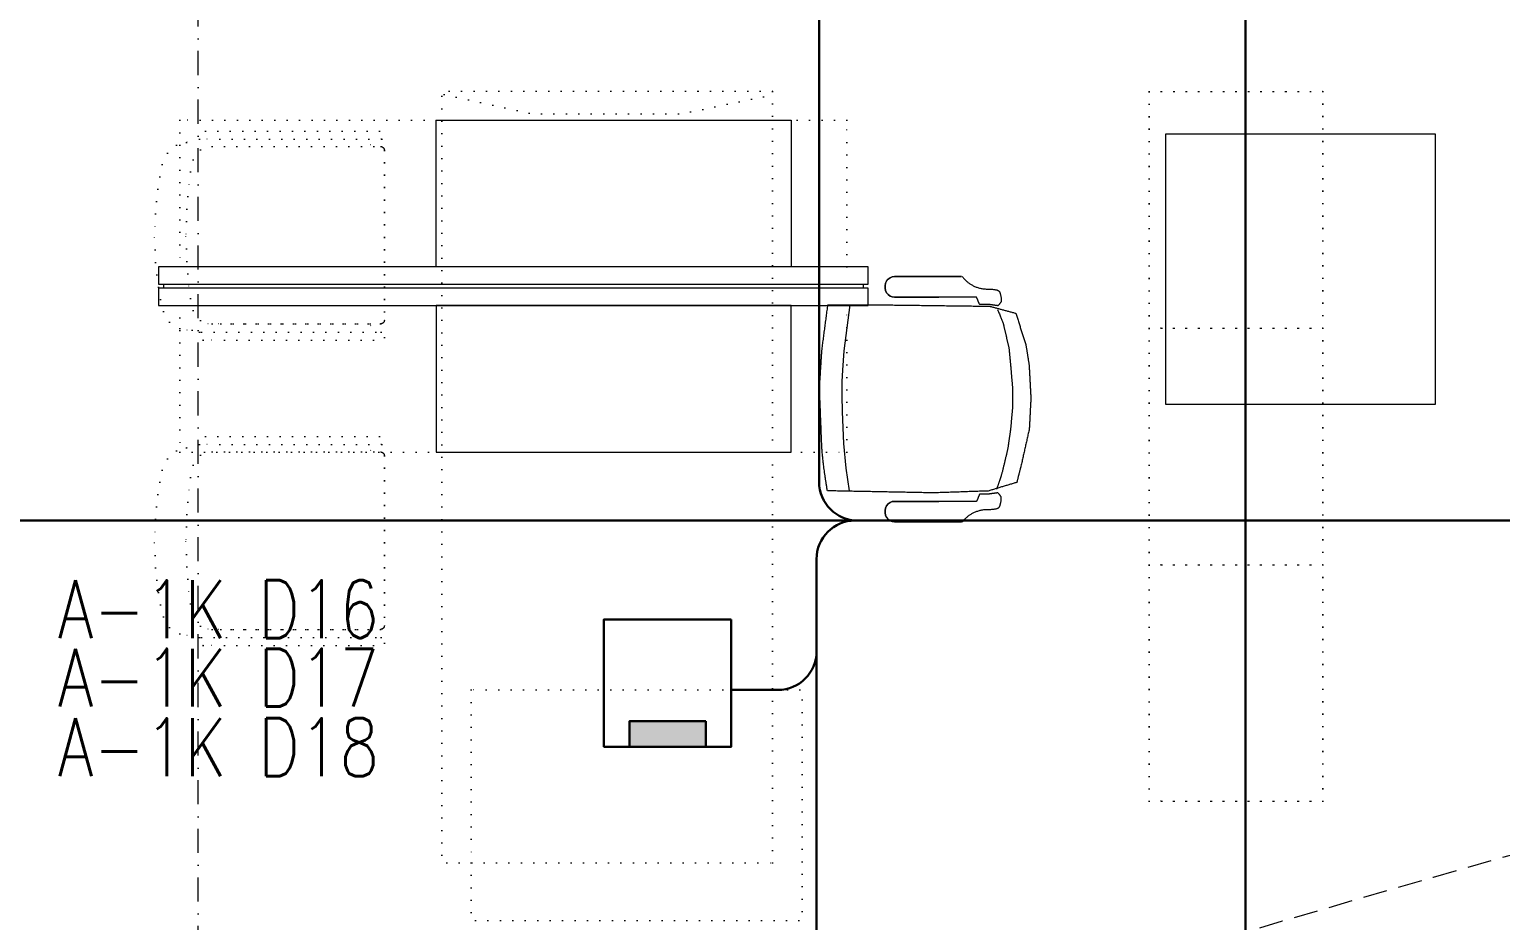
# Model space of a CAD drawing. Extents: x -2050 to 29725, y -1777 to 6820.
# Drawn here: x 8523.7 to 8905.2, y 2004.4 to 2235.4 of the extents above; entities that cross this region are included whole.
import ezdxf

# ---------------------------------------------------------------- set-up
doc = ezdxf.new("R2010")
doc.units = 0
doc.header["$LTSCALE"] = 25
doc.header["$MEASUREMENT"] = 0
for name, pattern in [('DASHDOT2', [0.5, 0.25, -0.125, 0, -0.125]), ('DOT2', [0.125, 0, -0.125]), ('HIDDEN', [0.375, 0.25, -0.125])]:
    doc.linetypes.add(name, pattern=pattern)
doc.layers.get('0').update_dxf_attribs({"color": 9, "lineweight": 9})
for name, color, linetype, lineweight in [('05', 9, 'Continuous', 9), ('20', 9, 'DOT2', 9), ('24', 9, 'DASHDOT2', 9), ('DATA TAVAN', 160, 'Continuous', 30), ('DATA YER', 30, 'Continuous', 30), ('E-DÖŞEME (ŞAP İÇİ) PRİZ KUTUSU', 7, 'Continuous', 30), ('E-YAZI', 7, 'Continuous', 30)]:
    doc.layers.add(name, color=color, linetype=linetype, lineweight=lineweight)
doc.styles.add('E-YAZI', font='txttw.shx')

# ---------------------------------------------------------------- blocks, each defined once
blk = doc.blocks.new('p-audi-wallelement_large')
for p, q in [((-0.5, 0), (0.5, 0)), ((-0.5, -181.3999999994411), (0.5, -181.3999999994411))]:
    blk.add_line(p, q)
at = {"linetype": 'DOT2'}
for p, q in [((-43, -177.2999999998135), (-43, -4.300000000745058)), ((-43, -4.300000000745058), (-5, -4.300000000745058)), ((4.999999992549419, -4.300000000745058), (42.99999999254942, -4.300000000745058)), ((42.99999999254942, -4.300000000745058), (42.99999999254942, -177.2999999998135)), ((-5, -177.2999999998135), (-43, -177.2999999998135)), ((42.99999999254942, -177.2999999998135), (4.999999992549419, -177.2999999998135))]:
    blk.add_line(p, q, dxfattribs=at)
for points in [[(-5, 1.200000000186264), (-0.5, 1.200000000186264), (-0.5, -182.7999999998137), (-5, -182.7999999998137)], [(0.4999999925494194, 1.200000000186264), (4.999999992549419, 1.200000000186264), (4.999999992549419, -182.7999999998137), (0.4999999925494194, -182.7999999998137)], [(-43, -18.79999999981373), (-5, -18.79999999981373), (-5, -110.7999999988824), (-43, -110.7999999988824)], [(43, -18.79999999981373), (5, -18.79999999981373), (5, -110.7999999988824), (43, -110.7999999988824)]]:
    blk.add_lwpolyline(points, close=True)
blk = doc.blocks.new('p-audi_vitrine1')
blk.add_lwpolyline([(0, 0), (69.99999999254942, 0), (69.99999999254942, -70), (0, -70)], close=True)
blk = doc.blocks.new('p-dot-masa')
for p, q in [((-220.8124580408548, 155.1405693313609), (-220.8124580408548, 199.9448656535278)), ((-1.862645149230957e-09, 184), (-44.99999999906868, 184)), ((-44.99999999906868, 184), (-44.99999999906868, 122.6666666567326)), ((-1.862645149230957e-09, 122.6666666567326), (-1.862645149230957e-09, 184)), ((-142.6825555588221, 155.1405693313609), (-220.8124580408548, 155.1405693313609)), ((-291.2640853542835, 141.582810126245), (-295.025982869789, 140.9453257322311)), ((-244.0806035362184, 141.582810126245), (-247.6260224664584, 139.4439711645246)), ((-244.2920821812004, 139.4439711645246), (-288.794147271663, 139.4439711645246)), ((-244.2430145097896, 139.4427666217089), (-244.2920821812004, 139.4439711645246)), ((-244.1940650418401, 139.4391558989882), (-244.2430145097896, 139.4427666217089)), ((-244.1453517116606, 139.4331476688385), (-244.1940650418401, 139.4391558989882)), ((-244.0969918565825, 139.4247564524412), (-244.1453517116606, 139.4331476688385)), ((-244.0491020046175, 139.4140024110675), (-244.0969918565825, 139.4247564524412)), ((-244.0017975056544, 139.4009115099907), (-244.0491020046175, 139.4140024110675)), ((-243.9551923284307, 139.3855152279139), (-244.0017975056544, 139.4009115099907)), ((-243.9093987476081, 139.3678506985307), (-243.9551923284307, 139.3855152279139)), ((-243.8645270904526, 139.3479604572058), (-243.9093987476081, 139.3678506985307)), ((-243.8206854425371, 139.3258924409747), (-243.8645270904526, 139.3479604572058)), ((-243.7779794419184, 139.3016997650266), (-243.8206854425371, 139.3258924409747)), ((-243.7365119466558, 139.275440774858), (-243.7779794419184, 139.3016997650266)), ((-243.6963828764856, 139.2471787035465), (-243.7365119466558, 139.275440774858)), ((-243.6576888989657, 139.2169816195965), (-243.6963828764856, 139.2471787035465)), ((-243.6205232273787, 139.1849222928286), (-243.6576888989657, 139.2169816195965)), ((-243.5849754000083, 139.1510779485106), (-243.6205232273787, 139.1849222928286)), ((-243.551131054759, 139.1155301183462), (-243.5849754000083, 139.1510779485106)), ((-243.5190717298537, 139.0783644393086), (-243.551131054759, 139.1155301183462)), ((-243.4888746505603, 139.0396704822779), (-243.5190717298537, 139.0783644393086)), ((-243.4606125671417, 138.9995413869619), (-243.4888746505603, 139.0396704822779)), ((-243.4343535760418, 138.9580739066005), (-243.4606125671417, 138.9995413869619)), ((-243.410160921514, 138.9153678864241), (-243.4343535760418, 138.9580739066005)), ((-243.3880928894505, 138.8715262562037), (-243.410160921514, 138.9153678864241)), ((-243.3682026462629, 138.8266546055675), (-243.3880928894505, 138.8715262562037)), ((-243.3505381187424, 138.7808610200882), (-243.3682026462629, 138.8266546055675)), ((-243.3351418459788, 138.7342558354139), (-243.3505381187424, 138.7808610200882)), ((-243.3220509300008, 138.6869513466954), (-243.3351418459788, 138.7342558354139)), ((-243.311296899803, 138.6390614882112), (-243.3220509300008, 138.6869513466954)), ((-243.3029056750238, 138.5907016322017), (-243.311296899803, 138.6390614882112)), ((-243.2968974569812, 138.5419883057475), (-243.3029056750238, 138.5907016322017)), ((-243.2932867249474, 138.4930388256907), (-243.2968974569812, 138.5419883057475)), ((-243.2920821802691, 138.4439711794257), (-243.2932867249474, 138.4930388256907)), ((-243.2920821802691, 94.44809783995152), (-243.2920821802691, 138.4439711794257)), ((-1.862645149230957e-09, 122.6666666716337), (-44.99999999906868, 122.6666666716337)), ((-44.99999999906868, 122.6666666716337), (-44.99999999906868, 61.33333332836628)), ((-44.99999999906868, 122.6666666567326), (-1.862645149230957e-09, 122.6666666567326)), ((-1.862645149230957e-09, 61.33333332836628), (-1.862645149230957e-09, 122.6666666716337)), ((-291.2640853542835, 91.51140767335892), (-295.025982869789, 92.51782191544771)), ((-287.9599093813449, 93.44809783995152), (-244.2920821812004, 93.44809783995152)), ((-287.9599093813449, 93.44809783995152), (-287.9599093813449, 93.44809783995152)), ((-243.935272756964, 91.54043094068766), (-247.7352727558464, 93.44809783995152)), ((-244.2920821812004, 93.44809783995152), (-244.2430145097896, 93.4493023827672)), ((-244.2430145097896, 93.4493023827672), (-244.1940650418401, 93.45291310548782)), ((-244.1940650418401, 93.45291310548782), (-244.1453517116606, 93.45892130583525)), ((-244.1453517116606, 93.45892130583525), (-244.0969918565825, 93.46731255203485)), ((-244.0969918565825, 93.46731255203485), (-244.0491020046175, 93.47806657105684)), ((-244.0491020046175, 93.47806657105684), (-244.0017975056544, 93.49115749448538)), ((-244.0017975056544, 93.49115749448538), (-243.9551923284307, 93.50655376911163)), ((-243.9551923284307, 93.50655376911163), (-243.9093987476081, 93.52421827614307)), ((-243.9093987476081, 93.52421827614307), (-243.8645270904526, 93.5441085472703)), ((-243.8645270904526, 93.5441085472703), (-243.8206854425371, 93.56617657840252)), ((-243.8206854425371, 93.56617657840252), (-243.7779794419184, 93.59036922454834)), ((-243.7779794419184, 93.59036922454834), (-243.7365119466558, 93.61662821471691)), ((-243.7365119466558, 93.61662821471691), (-243.6963828764856, 93.64489030092955)), ((-243.6963828764856, 93.64489030092955), (-243.6576888989657, 93.67508738487959)), ((-243.6576888989657, 93.67508738487959), (-243.6205232273787, 93.70714669674635)), ((-243.6205232273787, 93.70714669674635), (-243.5849754000083, 93.74099104851484)), ((-243.5849754000083, 93.74099104851484), (-243.551131054759, 93.77653888612986)), ((-243.551131054759, 93.77653888612986), (-243.5190717298537, 93.81370455026627)), ((-243.5190717298537, 93.81370455026627), (-243.4888746505603, 93.85239853709936)), ((-243.4888746505603, 93.85239853709936), (-243.4606125671417, 93.89252760261297)), ((-243.4606125671417, 93.89252760261297), (-243.4343535760418, 93.93399508297443)), ((-243.4343535760418, 93.93399508297443), (-243.410160921514, 93.97670109570026)), ((-243.410160921514, 93.97670109570026), (-243.3880928894505, 94.02054273337126)), ((-243.3880928894505, 94.02054273337126), (-243.3682026462629, 94.06541438400745)), ((-243.3682026462629, 94.06541438400745), (-243.3505381187424, 94.1112079769373)), ((-243.3505381187424, 94.1112079769373), (-243.3351418459788, 94.15781316161156)), ((-243.3351418459788, 94.15781316161156), (-243.3220509300008, 94.2051176354289)), ((-243.3220509300008, 94.2051176354289), (-243.311296899803, 94.25300750881433)), ((-243.311296899803, 94.25300750881433), (-243.3029056750238, 94.30136735737324)), ((-243.3029056750238, 94.30136735737324), (-243.2968974569812, 94.35008069872856)), ((-243.2968974569812, 94.35008069872856), (-243.2932867249474, 94.399030148983)), ((-243.2932867249474, 94.399030148983), (-243.2920821802691, 94.44809783995152)), ((-291.2640853524208, 62.40311446040869), (-295.0259828679264, 61.76563006639481)), ((-244.0806035343558, 62.40311446040869), (-247.6260224645957, 60.26427549868822)), ((-44.99999999906868, 61.33333332836628), (-1.862645149230957e-09, 61.33333332836628)), ((0, 61.33333334326744), (-44.99999999720603, 61.33333334326744)), ((-44.99999999720603, 61.33333334326744), (-44.99999999720603, 0)), ((0, 0), (0, 61.33333334326744)), ((-244.2920821793377, 60.26427549868822), (-288.7941472698003, 60.26427549868822)), ((-244.243014507927, 60.26307095587254), (-244.2920821793377, 60.26427549868822)), ((-244.1940650399774, 60.25946023315191), (-244.243014507927, 60.26307095587254)), ((-244.145351709798, 60.25345200300217), (-244.1940650399774, 60.25946023315191)), ((-244.0969918547198, 60.24506078660488), (-244.145351709798, 60.25345200300217)), ((-244.0491020027548, 60.23430674523115), (-244.0969918547198, 60.24506078660488)), ((-244.0017975037917, 60.22121584415436), (-244.0491020027548, 60.23430674523115)), ((-243.9551923265681, 60.20581956207752), (-244.0017975037917, 60.22121584415436)), ((-243.9093987457454, 60.18815503269434), (-243.9551923265681, 60.20581956207752)), ((-243.86452708859, 60.16826479136944), (-243.9093987457454, 60.18815503269434)), ((-243.8206854406744, 60.14619677513838), (-243.86452708859, 60.16826479136944)), ((-243.7779794400558, 60.12200409919024), (-243.8206854406744, 60.14619677513838)), ((-243.7365119447932, 60.09574510902166), (-243.7779794400558, 60.12200409919024)), ((-243.6963828746229, 60.06748303771019), (-243.7365119447932, 60.09574510902166)), ((-243.6576888971031, 60.03728595376015), (-243.6963828746229, 60.06748303771019)), ((-243.6205232255161, 60.00522662699223), (-243.6576888971031, 60.03728595376015)), ((-243.5849753981456, 59.97138228267431), (-243.6205232255161, 60.00522662699223)), ((-243.5511310528964, 59.93583445250988), (-243.5849753981456, 59.97138228267431)), ((-243.5190717279911, 59.89866877347231), (-243.5511310528964, 59.93583445250988)), ((-243.4888746486977, 59.85997481644154), (-243.5190717279911, 59.89866877347231)), ((-243.460612565279, 59.8198457211256), (-243.4888746486977, 59.85997481644154)), ((-243.4343535741791, 59.77837824076414), (-243.460612565279, 59.8198457211256)), ((-243.4101609196514, 59.73567222058773), (-243.4343535741791, 59.77837824076414)), ((-243.3880928875878, 59.69183059036732), (-243.4101609196514, 59.73567222058773)), ((-243.3682026444003, 59.64695893973112), (-243.3880928875878, 59.69183059036732)), ((-243.3505381168798, 59.60116535425186), (-243.3682026444003, 59.64695893973112)), ((-243.3351418441162, 59.5545601695776), (-243.3505381168798, 59.60116535425186)), ((-243.3220509281382, 59.50725568085909), (-243.3351418441162, 59.5545601695776)), ((-243.3112968979403, 59.45936582237482), (-243.3220509281382, 59.50725568085909)), ((-243.3029056731611, 59.41100596636534), (-243.3112968979403, 59.45936582237482)), ((-243.2968974551186, 59.36229263991117), (-243.3029056731611, 59.41100596636534)), ((-243.2932867230847, 59.31334315985441), (-243.2968974551186, 59.36229263991117)), ((-243.2920821784064, 59.26427551358938), (-243.2932867230847, 59.31334315985441)), ((-243.2920821784064, 15.26840217411518), (-243.2920821784064, 59.26427551358938)), ((-243.2932867230847, 15.21933448314667), (-243.2920821784064, 15.26840217411518)), ((-291.2640853524208, 12.33171200752258), (-295.0259828679264, 13.33812624961138)), ((-287.9599093794823, 14.26840217411518), (-244.2920821793377, 14.26840217411518)), ((-287.9599093794823, 14.26840217411518), (-287.9599093794823, 14.26840217411518)), ((-243.9352727551013, 12.36073527485132), (-247.7352727539837, 14.26840217411518)), ((-244.2920821793377, 14.26840217411518), (-244.243014507927, 14.26960671693087)), ((-244.243014507927, 14.26960671693087), (-244.1940650399774, 14.27321743965149)), ((-244.1940650399774, 14.27321743965149), (-244.145351709798, 14.27922563999891)), ((-244.145351709798, 14.27922563999891), (-244.0969918547198, 14.28761688619852)), ((-244.0969918547198, 14.28761688619852), (-244.0491020027548, 14.29837090522051)), ((-244.0491020027548, 14.29837090522051), (-244.0017975037917, 14.31146182864904)), ((-244.0017975037917, 14.31146182864904), (-243.9551923265681, 14.3268581032753)), ((-243.9551923265681, 14.3268581032753), (-243.9093987457454, 14.34452261030674)), ((-243.9093987457454, 14.34452261030674), (-243.86452708859, 14.36441288143396)), ((-243.86452708859, 14.36441288143396), (-243.8206854406744, 14.38648091256618)), ((-243.8206854406744, 14.38648091256618), (-243.7779794400558, 14.41067355871201)), ((-243.7779794400558, 14.41067355871201), (-243.7365119447932, 14.43693254888058)), ((-243.7365119447932, 14.43693254888058), (-243.6963828746229, 14.46519463509321)), ((-243.6963828746229, 14.46519463509321), (-243.6576888971031, 14.49539171904325)), ((-243.6576888971031, 14.49539171904325), (-243.6205232255161, 14.52745103091002)), ((-243.6205232255161, 14.52745103091002), (-243.5849753981456, 14.56129538267851)), ((-243.5849753981456, 14.56129538267851), (-243.5511310528964, 14.59684322029352)), ((-243.5511310528964, 14.59684322029352), (-243.5190717279911, 14.63400888442993)), ((-243.5190717279911, 14.63400888442993), (-243.4888746486977, 14.67270287126303)), ((-243.4888746486977, 14.67270287126303), (-243.460612565279, 14.71283193677664)), ((-243.460612565279, 14.71283193677664), (-243.4343535741791, 14.7542994171381)), ((-243.4343535741791, 14.7542994171381), (-243.4101609196514, 14.79700542986393)), ((-243.4101609196514, 14.79700542986393), (-243.3880928875878, 14.84084706753492)), ((-243.3880928875878, 14.84084706753492), (-243.3682026444003, 14.88571871817112)), ((-243.3682026444003, 14.88571871817112), (-243.3505381168798, 14.93151231110096)), ((-243.3505381168798, 14.93151231110096), (-243.3351418441162, 14.97811749577522)), ((-243.3351418441162, 14.97811749577522), (-243.3220509281382, 15.02542196959257)), ((-243.3220509281382, 15.02542196959257), (-243.3112968979403, 15.073311842978)), ((-243.3112968979403, 15.073311842978), (-243.3029056731611, 15.1216716915369)), ((-243.3029056731611, 15.1216716915369), (-243.2968974551186, 15.17038503289223)), ((-243.2968974551186, 15.17038503289223), (-243.2932867230847, 15.21933448314667)), ((-44.99999999720603, 0), (0, 0))]:
    blk.add_line(p, q)
at = {"linetype": 'Continuous'}
for p, q in [((-113.1012496119365, 110.380323715508), (-112.7628502063453, 110.8467311114073)), ((-123.6541851442307, 97.6404843851924), (-122.7596146743745, 103.5277522057295)), ((-124.2384422151372, 91.29048438370228), (-123.6541851442307, 97.6404843851924)), ((-124.5602766852826, 83.0404843762517), (-124.2384422151372, 91.29048438370228)), ((-124.699602810666, 78.84048438817263), (-124.5602766852826, 83.0404843762517)), ((-124.699602810666, 75.19048439711332), (-124.699602810666, 78.84048438817263)), ((-124.5178511366248, 72.29048438370228), (-124.699602810666, 75.19048439711332)), ((-124.1996152084321, 67.21276405453682), (-124.5178511366248, 72.29048438370228)), ((-123.4146160762757, 61.25601891428232), (-124.1996152084321, 67.21276405453682)), ((-122.6296169441193, 55.2992737814784), (-123.4146160762757, 61.25601891428232)), ((-113.1012496119365, 49.210484392941), (-112.7628502063453, 48.7440769970417))]:
    blk.add_line(p, q, dxfattribs=at)
at = {"flags": 128}
for points in [[(-220.8124580408548, 199.9448656535278), (-220.8124580408548, 214.913713889433), (-134.9343555585583, 214.913713889433), (-134.9343555585583, 155.1405693537126), (-142.6825555588221, 155.1405693537126)], [(-293.1259828712791, 141.0587859675288), (-294.3259828714654, 141.0587859675288), (-295.7259828709066, 140.8318654969335), (-297.3259828714654, 140.2815738394856), (-298.8259828714654, 139.2315738350153), (-300.0759828723967, 137.5315738245845), (-300.8759828722104, 135.4815738201141), (-301.773771872744, 130.6315738260746), (-302.5759828714654, 124.3815738335252), (-302.8759828712791, 116.7315738201141)], [(-287.9599093813449, 139.4439711645246), (-288.794147271663, 139.4439711645246), (-289.7674248181283, 139.2294499576092), (-290.8797420114279, 138.7092270627618), (-291.9225393868983, 137.71660066396), (-292.7915371842682, 136.1094912067056), (-293.3476957874373, 134.1715063080192), (-293.9718371229246, 129.5865175873041), (-294.5295328060165, 123.6780269891024), (-294.7380922753364, 116.4460344985127)], [(-294.6018774127588, 92.40436170250177), (-294.3259828714654, 92.40436170250177), (-295.7259828709066, 92.63128217309713), (-297.3259828714654, 93.18157381564379), (-298.8259828714654, 94.23157382756472), (-300.0759828723967, 95.93157382309437), (-300.8759828722104, 97.98157382011414), (-301.773771872744, 102.8315738290548), (-302.5759828714654, 109.0815738290548), (-302.8759828712791, 116.7315738201141)], [(-287.9599093813449, 93.44809783995152), (-288.794147271663, 93.44809783995152), (-289.7674248181283, 93.66261902451515), (-290.8797420114279, 94.18284191191196), (-291.9225393868983, 95.17546834051609), (-292.7915371842682, 96.78257777541876), (-293.3476957874373, 98.72056271880865), (-293.9718371229246, 103.3055514097214), (-294.5295328060165, 109.2140420153737), (-294.7380922753364, 116.4460344985127)], [(-293.1259828694165, 61.87909030169249), (-294.3259828696027, 61.87909030169249), (-295.7259828690439, 61.65216983109713), (-297.3259828696027, 61.10187817364931), (-298.8259828696027, 60.05187816917896), (-300.0759828705341, 58.35187815874815), (-300.8759828703478, 56.3018781542778), (-301.7737718708813, 51.45187816023827), (-302.5759828696027, 45.20187816768885), (-302.8759828694165, 37.5518781542778)], [(-287.9599093794823, 60.26427549868822), (-288.7941472698003, 60.26427549868822), (-289.7674248162657, 60.04975429177284), (-290.8797420095652, 59.52953139692545), (-291.9225393850356, 58.53690499812365), (-292.7915371824056, 56.92979554086924), (-293.3476957855746, 54.99181064218283), (-293.971837121062, 50.40682192146778), (-294.5295328041539, 44.49833132326603), (-294.7380922734737, 37.26633883267641)], [(-294.6018774108961, 13.22466603666544), (-294.3259828696027, 13.22466603666544), (-295.7259828690439, 13.4515865072608), (-297.3259828696027, 14.00187814980745), (-298.8259828696027, 15.05187816172838), (-300.0759828705341, 16.75187815725803), (-300.8759828703478, 18.8018781542778), (-301.7737718708813, 23.6518781632185), (-302.5759828696027, 29.9018781632185), (-302.8759828694165, 37.5518781542778)], [(-287.9599093794823, 14.26840217411518), (-288.7941472698003, 14.26840217411518), (-289.7674248162657, 14.48292335867882), (-290.8797420095652, 15.00314624607563), (-291.9225393850356, 15.99577267467976), (-292.7915371824056, 17.60288210958242), (-293.3476957855746, 19.54086705297232), (-293.971837121062, 24.12585574388504), (-294.5295328041539, 30.03434634953737), (-294.7380922734737, 37.26633883267641)], [(-142.6825555588221, -0.01027170358793228), (-142.6825555588221, 0.8897820732127002), (-166.4522555728545, 5.827121103418904), (-204.7669038741951, 5.827121103418904), (-228.3848541404222, 0.6793242415915302), (-228.3848541404222, -0.05021793185369461), (-142.7169038753127, -0.05021793185369461)]]:
    blk.add_lwpolyline(points, dxfattribs=at)
for points in [[(-142.6825555588221, 199.9448656535278), (-142.6825555588221, -0.05513433902160614), (-228.3825534011339, -0.05513433902160614), (-228.3825534011339, 199.9448656535278), (-142.6825555588221, 199.9448656535278)], [(-142.6825555588221, 199.9448656535278), (-142.6825555588221, -0.05513433902160614), (-228.3825534011339, -0.05513433902160614), (-228.3825534011339, 199.9448656535278)], [(-1.862645149230957e-09, 184), (-1.862645149230957e-09, 122.6666666567326), (-44.99999999906868, 122.6666666567326), (-44.99999999906868, 184)], [(-290.2640853533521, 143.6536851376295), (-290.3131530322134, 143.6524805948138), (-290.3621024936438, 143.648869857192), (-290.4108158303425, 143.6428616568446), (-290.4591756789014, 143.634470410645), (-290.5070655373856, 143.6237163767219), (-290.5543700298294, 143.6106254681945), (-290.6009752117097, 143.5952292010188), (-290.6467687869444, 143.577564664185), (-290.6916404524818, 143.5576744303107), (-290.7354820929468, 143.5356063842773), (-290.7781880991533, 143.5114137381315), (-290.8196555878967, 143.485154747963), (-290.8597846608609, 143.4568926692009), (-290.8984786411747, 143.4266955927014), (-290.9356443099678, 143.3946362584829), (-290.9711921345443, 143.3607919067144), (-291.0050364825875, 143.3252440914512), (-291.037095811218, 143.2880784198642), (-291.0672928895801, 143.2493844404817), (-291.0955549702048, 143.2092553749681), (-291.1218139668927, 143.1677878797054), (-291.1460066204891, 143.1250818744302), (-291.1680746525526, 143.0812402293086), (-291.1879648892209, 143.0363685563207), (-291.2056294232607, 142.9905749857426), (-291.2210256885737, 142.9439698085189), (-291.2341166101396, 142.8966653048992), (-291.2448706356809, 142.8487754538655), (-291.2532618651167, 142.8004156202078), (-291.2592700803652, 142.751702286303), (-291.2628808105364, 142.7027528062463), (-291.2640853542835, 142.6536851301789), (-291.2640853542835, 141.582810126245), (-244.2920821812004, 141.582810126245), (-244.2430145097896, 141.5840146616101), (-244.1940650418401, 141.5876253843307), (-244.1453517116606, 141.5936336219311), (-244.0969918565825, 141.6020248383284), (-244.0491020046175, 141.6127788722515), (-244.0017975056544, 141.6258697882295), (-243.9551923284307, 141.6412660554051), (-243.9093987476081, 141.6589305922389), (-243.8645270904526, 141.6788208261132), (-243.8206854425371, 141.7008888572454), (-243.7779794419184, 141.7250815182924), (-243.7365119466558, 141.751340508461), (-243.6963828764856, 141.7796026021242), (-243.6576888989657, 141.8097996711731), (-243.6205232273787, 141.8418589904904), (-243.5849754000083, 141.8757033348083), (-243.551131054759, 141.9112511575222), (-243.5190717298537, 141.9484168440104), (-243.4888746505603, 141.9871108159423), (-243.4606125671417, 142.0272398889065), (-243.4343535760418, 142.0687073767185), (-243.410160921514, 142.1114133819938), (-243.3880928894505, 142.1552550271153), (-243.3682026462629, 142.2001266777515), (-243.3505381187424, 142.2459202706814), (-243.3351418459788, 142.2925254479051), (-243.3220509300008, 142.3398299515247), (-243.311296899803, 142.3877198025584), (-243.3029056750238, 142.4360796362162), (-243.2968974569812, 142.4847929775715), (-243.2932867249474, 142.5337424501777), (-243.2920821802691, 142.5828101038933), (-243.2920821802691, 143.1536851376295), (-243.2926844563335, 143.1782189682126), (-243.2944898223504, 143.2026937007904), (-243.2974939309061, 143.2270503789186), (-243.3016895409673, 143.2512302994728), (-243.307066555135, 143.2751752361655), (-243.3136120168492, 143.2988274767995), (-243.3213101457804, 143.3221300691366), (-243.33014241606, 143.3450268507004), (-243.3400875367224, 143.3674626722932), (-243.3511215513572, 143.3893835097551), (-243.3632178716362, 143.4107365012169), (-243.3763473778963, 143.4314702376723), (-243.3904784154147, 143.4515347853303), (-243.4055769527331, 143.4708817750216), (-243.4216066207737, 143.4894646033645), (-243.4385287901387, 143.507238522172), (-243.4563027070835, 143.5241606980562), (-243.4748855438083, 143.5401903688908), (-243.494232531637, 143.5552888959646), (-243.5142970634624, 143.5694199502468), (-243.5350308082998, 143.5825494453311), (-243.5563838128, 143.594645768404), (-243.5783046316355, 143.6056797727942), (-243.6007404644042, 143.6156249120831), (-243.6236372543499, 143.6244571581483), (-243.6469398457557, 143.6321552991867), (-243.6705920891836, 143.6387007683516), (-243.6945370230824, 143.644077770412), (-243.7187169436365, 143.6482733860612), (-243.7430736133829, 143.6512774974108), (-243.7675483413041, 143.653082869947), (-243.7920821821317, 143.6536851376295), (-290.2640853533521, 143.6536851376295)], [(-1.862645149230957e-09, 122.6666666716337), (-1.862645149230957e-09, 61.33333332836628), (-44.99999999906868, 61.33333332836628), (-44.99999999906868, 122.6666666716337)], [(-291.2640853542835, 91.54043094068766), (-291.2640853542835, 90.46955592185259), (-291.2628808105364, 90.42048826813698), (-291.2592700803652, 90.3715387955308), (-291.2532618651167, 90.32282546162605), (-291.2448706356809, 90.27446559816599), (-291.2341166101396, 90.22657576203346), (-291.2210256885737, 90.17927126586437), (-291.2056294232607, 90.13266606628895), (-291.1879648892209, 90.08687249571085), (-291.1680746525526, 90.04200083762407), (-291.1460066204891, 89.9981591925025), (-291.1218139668927, 89.95545319467783), (-291.0955549702048, 89.9139856994152), (-291.0672928895801, 89.87385661900043), (-291.037095811218, 89.83516263961792), (-291.0050364825875, 89.79799696058035), (-290.9711921345443, 89.76244915276766), (-290.9356443099678, 89.72860480844975), (-290.8984786411747, 89.69654548168182), (-290.8597846608609, 89.6663483902812), (-290.8196555878967, 89.63808631896973), (-290.7781880991533, 89.61182732135057), (-290.7354820929468, 89.58763466030359), (-290.6916404524818, 89.56556663662195), (-290.6467687869444, 89.54567638784647), (-290.6009752117097, 89.52801186591387), (-290.5543700298294, 89.51261559128761), (-290.5070655373856, 89.49952466785908), (-290.4591756789014, 89.48877063393593), (-290.4108158303425, 89.48037941753864), (-290.3621024936438, 89.47437120229006), (-290.3131530322134, 89.47076046466827), (-290.2640853533521, 89.46955592185259), (-244.2920821812004, 89.46955592185259), (-244.2430145097896, 89.47076046466827), (-244.1940650418401, 89.47437120229006), (-244.1453517116606, 89.48037941753864), (-244.0969918565825, 89.48877063393593), (-244.0491020046175, 89.49952466785908), (-244.0017975056544, 89.51261559128761), (-243.9551923284307, 89.52801186591387), (-243.9093987476081, 89.54567638784647), (-243.8645270904526, 89.56556663662195), (-243.8206854425371, 89.58763466030359), (-243.7779794419184, 89.61182732135057), (-243.7365119466558, 89.63808631896973), (-243.6963828764856, 89.6663483902812), (-243.6576888989657, 89.69654548168182), (-243.6205232273787, 89.72860480844975), (-243.5849754000083, 89.76244915276766), (-243.551131054759, 89.79799696058035), (-243.5190717298537, 89.83516263961792), (-243.4888746505603, 89.87385661900043), (-243.4606125671417, 89.9139856994152), (-243.4343535760418, 89.95545319467783), (-243.410160921514, 89.9981591925025), (-243.3880928894505, 90.04200083762407), (-243.3682026462629, 90.08687249571085), (-243.3505381187424, 90.13266606628895), (-243.3351418459788, 90.17927126586437), (-243.3220509300008, 90.22657576203346), (-243.311296899803, 90.27446559816599), (-243.3029056750238, 90.32282546162605), (-243.2968974569812, 90.3715387955308), (-243.2932867249474, 90.42048826813698), (-243.2920821802691, 90.46955592185259), (-243.2920821802691, 90.54043095558882), (-243.2932867249474, 90.58949861675501), (-243.2968974569812, 90.63844806700945), (-243.3029056750238, 90.68716141581535), (-243.311296899803, 90.73552126437426), (-243.3220509300008, 90.78341112285852), (-243.3351418459788, 90.83071561902761), (-243.3505381187424, 90.8773207962513), (-243.3682026462629, 90.92311438173056), (-243.3880928894505, 90.96798603236675), (-243.410160921514, 91.01182769984007), (-243.4343535760418, 91.05453369021416), (-243.4606125671417, 91.0960011780262), (-243.4888746505603, 91.13613024353981), (-243.5190717298537, 91.17482421547174), (-243.551131054759, 91.21198988705873), (-243.5849754000083, 91.24753772467375), (-243.6205232273787, 91.28138206154108), (-243.6576888989657, 91.31344139575958), (-243.6963828764856, 91.34363847970963), (-243.7365119466558, 91.3719005510211), (-243.7779794419184, 91.39815954864025), (-243.8206854425371, 91.42235220968723), (-243.8645270904526, 91.4444202259183), (-243.9093987476081, 91.4643104672432), (-243.9551923284307, 91.48197501152754), (-244.0017975056544, 91.4973712861538), (-244.0491020046175, 91.51046219468117), (-244.0969918565825, 91.52121622860432), (-244.1453517116606, 91.5296074450016), (-244.1940650418401, 91.53561567515135), (-244.2430145097896, 91.53922638297081), (-244.2920821812004, 91.54043094068766), (-291.2640853542835, 91.54043094068766)], [(-290.2640853514895, 64.47398947179317), (-290.3131530303508, 64.47278492897749), (-290.3621024917811, 64.4691741913557), (-290.4108158284798, 64.46316599100828), (-290.4591756770387, 64.45477474480867), (-290.507065535523, 64.44402071088552), (-290.5543700279668, 64.43092980235815), (-290.6009752098471, 64.41553353518248), (-290.6467687850818, 64.39786899834871), (-290.6916404506192, 64.37797876447439), (-290.7354820910841, 64.35591071844101), (-290.7781880972907, 64.33171807229519), (-290.8196555860341, 64.30545908212662), (-290.8597846589983, 64.27719700336456), (-290.8984786393121, 64.2469999268651), (-290.9356443081051, 64.2149405926466), (-290.9711921326816, 64.1810962408781), (-291.0050364807248, 64.14554842561483), (-291.0370958093554, 64.10838275402784), (-291.0672928877175, 64.06968877464533), (-291.0955549683422, 64.02955970913172), (-291.12181396503, 63.98809221386909), (-291.1460066186264, 63.94538620859385), (-291.16807465069, 63.90154456347227), (-291.1879648873582, 63.85667289048433), (-291.205629421398, 63.81087931990623), (-291.2210256867111, 63.76427414268255), (-291.234116608277, 63.71696963906288), (-291.2448706338182, 63.66907978802919), (-291.253261863254, 63.62071995437145), (-291.2592700785026, 63.57200662046671), (-291.2628808086738, 63.52305714040995), (-291.2640853524208, 63.47398946434259), (-291.2640853524208, 62.40311446040869), (-244.2920821793377, 62.40311446040869), (-244.243014507927, 62.40431899577379), (-244.1940650399774, 62.40792971849442), (-244.145351709798, 62.41393795609474), (-244.0969918547198, 62.42232917249203), (-244.0491020027548, 62.43308320641518), (-244.0017975037917, 62.44617412239313), (-243.9551923265681, 62.46157038956881), (-243.9093987457454, 62.47923492640257), (-243.86452708859, 62.49912516027689), (-243.8206854406744, 62.52119319140911), (-243.7779794400558, 62.54538585245609), (-243.7365119447932, 62.57164484262466), (-243.6963828746229, 62.59990693628788), (-243.6576888971031, 62.63010400533676), (-243.6205232255161, 62.6621633246541), (-243.5849753981456, 62.69600766897202), (-243.5511310528964, 62.73155549168587), (-243.5190717279911, 62.76872117817402), (-243.4888746486977, 62.80741515010595), (-243.460612565279, 62.84754422307014), (-243.4343535741791, 62.88901171088219), (-243.4101609196514, 62.93171771615744), (-243.3880928875878, 62.97555936127901), (-243.3682026444003, 63.02043101191521), (-243.3505381168798, 63.06622460484505), (-243.3351418441162, 63.11282978206873), (-243.3220509281382, 63.1601342856884), (-243.3112968979403, 63.20802413672209), (-243.3029056731611, 63.25638397037983), (-243.2968974551186, 63.30509731173515), (-243.2932867230847, 63.35404678434134), (-243.2920821784064, 63.40311443805695), (-243.2920821784064, 63.97398947179317), (-243.2926844544709, 63.99852330237627), (-243.2944898204878, 64.02299803495407), (-243.2974939290434, 64.04735471308231), (-243.3016895391047, 64.07153463363647), (-243.3070665532723, 64.09547957032919), (-243.3136120149866, 64.11913181096315), (-243.3213101439178, 64.14243440330029), (-243.3301424141973, 64.16533118486404), (-243.3400875348598, 64.18776700645685), (-243.3511215494946, 64.2096878439188), (-243.3632178697735, 64.23104083538055), (-243.3763473760337, 64.251774571836), (-243.390478413552, 64.27183911949396), (-243.4055769508705, 64.29118610918522), (-243.421606618911, 64.30976893752813), (-243.438528788276, 64.32754285633564), (-243.4563027052209, 64.34446503221989), (-243.4748855419457, 64.36049470305443), (-243.4942325297743, 64.37559323012829), (-243.5142970615998, 64.38972428441048), (-243.5350308064371, 64.40285377949476), (-243.5563838109374, 64.41495010256767), (-243.5783046297729, 64.42598410695791), (-243.6007404625416, 64.43592924624681), (-243.6236372524872, 64.44476149231195), (-243.6469398438931, 64.45245963335037), (-243.670592087321, 64.45900510251522), (-243.6945370212197, 64.46438210457563), (-243.7187169417739, 64.46857772022486), (-243.7430736115202, 64.47158183157444), (-243.7675483394414, 64.47338720411062), (-243.7920821802691, 64.47398947179317), (-290.2640853514895, 64.47398947179317)], [(0, 61.33333334326744), (0, 0), (-44.99999999720603, 0), (-44.99999999720603, 61.33333334326744)], [(-291.2640853524208, 12.36073527485132), (-291.2640853524208, 11.28986025601625), (-291.2628808086738, 11.24079260230064), (-291.2592700785026, 11.19184312969446), (-291.253261863254, 11.14312979578972), (-291.2448706338182, 11.09476993232965), (-291.234116608277, 11.04688009619713), (-291.2210256867111, 10.99957560002804), (-291.205629421398, 10.95297040045261), (-291.1879648873582, 10.90717682987452), (-291.16807465069, 10.86230517178774), (-291.1460066186264, 10.81846352666616), (-291.12181396503, 10.7757575288415), (-291.0955549683422, 10.73429003357887), (-291.0672928877175, 10.6941609531641), (-291.0370958093554, 10.65546697378159), (-291.0050364807248, 10.61830129474401), (-290.9711921326816, 10.58275348693132), (-290.9356443081051, 10.54890914261341), (-290.8984786393121, 10.51684981584549), (-290.8597846589983, 10.48665272444487), (-290.8196555860341, 10.45839065313339), (-290.7781880972907, 10.43213165551424), (-290.7354820910841, 10.40793899446726), (-290.6916404506192, 10.38587097078562), (-290.6467687850818, 10.36598072201014), (-290.6009752098471, 10.34831620007753), (-290.5543700279668, 10.33291992545128), (-290.507065535523, 10.31982900202274), (-290.4591756770387, 10.30907496809959), (-290.4108158284798, 10.30068375170231), (-290.3621024917811, 10.29467553645372), (-290.3131530303508, 10.29106479883194), (-290.2640853514895, 10.28986025601625), (-244.2920821793377, 10.28986025601625), (-244.243014507927, 10.29106479883194), (-244.1940650399774, 10.29467553645372), (-244.145351709798, 10.30068375170231), (-244.0969918547198, 10.30907496809959), (-244.0491020027548, 10.31982900202274), (-244.0017975037917, 10.33291992545128), (-243.9551923265681, 10.34831620007753), (-243.9093987457454, 10.36598072201014), (-243.86452708859, 10.38587097078562), (-243.8206854406744, 10.40793899446726), (-243.7779794400558, 10.43213165551424), (-243.7365119447932, 10.45839065313339), (-243.6963828746229, 10.48665272444487), (-243.6576888971031, 10.51684981584549), (-243.6205232255161, 10.54890914261341), (-243.5849753981456, 10.58275348693132), (-243.5511310528964, 10.61830129474401), (-243.5190717279911, 10.65546697378159), (-243.4888746486977, 10.6941609531641), (-243.460612565279, 10.73429003357887), (-243.4343535741791, 10.7757575288415), (-243.4101609196514, 10.81846352666616), (-243.3880928875878, 10.86230517178774), (-243.3682026444003, 10.90717682987452), (-243.3505381168798, 10.95297040045261), (-243.3351418441162, 10.99957560002804), (-243.3220509281382, 11.04688009619713), (-243.3112968979403, 11.09476993232965), (-243.3029056731611, 11.14312979578972), (-243.2968974551186, 11.19184312969446), (-243.2932867230847, 11.24079260230064), (-243.2920821784064, 11.28986025601625), (-243.2920821784064, 11.36073528975248), (-243.2932867230847, 11.40980295091867), (-243.2968974551186, 11.45875240117311), (-243.3029056731611, 11.50746574997902), (-243.3112968979403, 11.55582559853792), (-243.3220509281382, 11.60371545702219), (-243.3351418441162, 11.65101995319128), (-243.3505381168798, 11.69762513041496), (-243.3682026444003, 11.74341871589422), (-243.3880928875878, 11.78829036653042), (-243.4101609196514, 11.83213203400373), (-243.4343535741791, 11.87483802437782), (-243.460612565279, 11.91630551218987), (-243.4888746486977, 11.95643457770348), (-243.5190717279911, 11.99512854963541), (-243.5511310528964, 12.0322942212224), (-243.5849753981456, 12.06784205883741), (-243.6205232255161, 12.10168639570475), (-243.6576888971031, 12.13374572992325), (-243.6963828746229, 12.16394281387329), (-243.7365119447932, 12.19220488518476), (-243.7779794400558, 12.21846388280392), (-243.8206854406744, 12.2426565438509), (-243.86452708859, 12.26472456008196), (-243.9093987457454, 12.28461480140686), (-243.9551923265681, 12.3022793456912), (-244.0017975037917, 12.31767562031746), (-244.0491020027548, 12.33076652884483), (-244.0969918547198, 12.34152056276798), (-244.145351709798, 12.34991177916527), (-244.1940650399774, 12.35592000931501), (-244.243014507927, 12.35953071713448), (-244.2920821793377, 12.36073527485132), (-291.2640853524208, 12.36073527485132)]]:
    blk.add_lwpolyline(points, close=True, dxfattribs=at)
for points in [[(-290.2640853533521, 143.6536851376295, 0.4142135623730951), (-291.2640853542835, 142.6536851301789), (-291.2640853542835, 141.582810126245), (-244.2920821812004, 141.582810126245, 0.4142135623730951), (-243.2920821802691, 142.5828101038933), (-243.2920821802691, 143.1536851376295, 0.4142135623730951), (-243.7920821821317, 143.6536851376295)], [(-291.2640853542835, 91.54043094068766), (-291.2640853542835, 90.46955592185259, 0.4142135623730951), (-290.2640853533521, 89.46955592185259), (-244.2920821812004, 89.46955592185259, 0.4142135623730951), (-243.2920821802691, 90.46955592185259), (-243.2920821802691, 90.54043095558882, 0.4142135623730951), (-244.2920821812004, 91.54043094068766)], [(-290.2640853514895, 64.47398947179317, 0.4142135623730951), (-291.2640853524208, 63.47398946434259), (-291.2640853524208, 62.40311446040869), (-244.2920821793377, 62.40311446040869, 0.4142135623730951), (-243.2920821784064, 63.40311443805695), (-243.2920821784064, 63.97398947179317, 0.4142135623730951), (-243.7920821802691, 64.47398947179317)], [(-291.2640853524208, 12.36073527485132), (-291.2640853524208, 11.28986025601625, 0.4142135623730951), (-290.2640853514895, 10.28986025601625), (-244.2920821793377, 10.28986025601625, 0.4142135623730951), (-243.2920821784064, 11.28986025601625), (-243.2920821784064, 11.36073528975248, 0.4142135623730951), (-244.2920821793377, 12.36073527485132)]]:
    blk.add_lwpolyline(points, format="xyb", close=True, dxfattribs=at)
for points in [[(-287.9599093813449, 93.44809783995152), (-244.2920821812004, 93.44809783995152, 0.4142135623730951), (-243.2920821802691, 94.44809783995152), (-243.2920821802691, 138.4439711794257, 0.4142135623730951), (-244.2920821812004, 139.4439711645246), (-288.794147271663, 139.4439711645246), (-289.1613029269502, 139.3630459830165)], [(-287.9599093794823, 14.26840217411518), (-244.2920821793377, 14.26840217411518, 0.4142135623730951), (-243.2920821784064, 15.26840217411518), (-243.2920821784064, 59.26427551358938, 0.4142135623730951), (-244.2920821793377, 60.26427549868822), (-288.7941472698003, 60.26427549868822), (-289.1613029250875, 60.18335031718016)]]:
    blk.add_lwpolyline(points, format="xyb", dxfattribs=at)
at = {"linetype": 'Continuous', "flags": 128}
for points in [[(-112.1702102897689, 111.2830638214946), (-112.7628502016887, 110.8467311114073), (-112.6662163008004, 110.9178780987859)], [(-112.1702102897689, 111.2830638214946), (-112.1702102897689, 111.2830638214946), (-112.6662163008004, 110.9178780987859)], [(-111.6066841352731, 111.5110396668315), (-111.6066841352731, 111.5110396668315), (-112.1702102897689, 111.2830638214946)], [(-111.6066841352731, 111.5110396668315), (-112.1702102897689, 111.2830638214946), (-112.1702102897689, 111.2830638214946)], [(-111.0083965556696, 111.5885257124901), (-111.0083965556696, 111.5885257124901), (-111.6066841352731, 111.5110396668315)], [(-111.0083965556696, 111.5885257124901), (-111.6066841352731, 111.5110396668315), (-111.6066841352731, 111.5110396668315)], [(-99.50839559920132, 111.5885257124901), (-111.0083965556696, 111.5885257124901), (-99.50839559920132, 111.5885257124901)], [(-93.62987558729947, 111.5885257124901), (-99.50839559920132, 111.5885257124901), (-99.50839559920132, 111.5885257124901)], [(-113.3459476707503, 109.8674773424864), (-113.3459476707503, 109.8674773424864), (-113.4901670683175, 109.2432975098491)], [(-113.3459476707503, 109.8674773424864), (-113.4901670683175, 109.2432975098491), (-113.4901670683175, 109.2432975098491)], [(-113.4901670683175, 109.2432975098491), (-113.4901670683175, 109.2432975098491), (-113.4901670683175, 108.600425645709)], [(-113.4901670683175, 109.2432975098491), (-113.4901670683175, 108.600425645709), (-113.4901670683175, 108.600425645709)], [(-113.4901670683175, 108.600425645709), (-113.4901670683175, 108.600425645709), (-113.3459476707503, 107.9762458130717)], [(-113.4901670683175, 108.600425645709), (-113.3459476707503, 107.9762458130717), (-113.3459476707503, 107.9762458130717)], [(-113.0658535230905, 110.4367017149925), (-113.0658535230905, 110.4367017149925), (-113.3459476707503, 109.8674773424864)], [(-113.0658535230905, 110.4367017149925), (-113.3459476707503, 109.8674773424864), (-113.3459476707503, 109.8674773424864)], [(-113.3459476707503, 107.9762458130717), (-113.3459476707503, 107.9762458130717), (-113.0658535230905, 107.4070214629173)], [(-113.3459476707503, 107.9762458130717), (-113.0658535230905, 107.4070214629173), (-113.0658535230905, 107.4070214629173)], [(-113.0658535230905, 107.4070214629173), (-113.0658535230905, 107.4070214629173), (-112.6662163008004, 106.9258212447166)], [(-113.0658535230905, 107.4070214629173), (-112.6662163008004, 106.9258212447166), (-112.6662163008004, 106.9258212447166)], [(-112.6662163008004, 106.9258212447166), (-112.6662163008004, 106.9258212447166), (-112.1702102897689, 106.5606354996562)], [(-112.6662163008004, 106.9258212447166), (-112.1702102897689, 106.5606354996562), (-112.1702102897689, 106.5606354996562)], [(-112.1702102897689, 106.5606354996562), (-112.1702102897689, 106.5606354996562), (-111.6066841352731, 106.3326835036278)], [(-112.1702102897689, 106.5606354996562), (-111.6066841352731, 106.3326835036278), (-111.6066841352731, 106.3326835036278)], [(-111.6066841352731, 106.3326835036278), (-111.6066841352731, 106.3326835036278), (-111.0083965556696, 106.2551974654198)], [(-111.6066841352731, 106.3326835036278), (-111.0083965556696, 106.2551974654198), (-111.0083965556696, 106.2551974654198)], [(-111.0083965556696, 106.2551974654198), (-99.50839559920132, 106.2551974654198), (-99.50839559920132, 106.2551974654198)], [(-113.4901670683175, 50.99038246273994), (-113.4901670683175, 50.99038246273994), (-113.3459476707503, 51.61456230282784)], [(-113.4901670683175, 50.99038246273994), (-113.3459476707503, 51.61456230282784), (-113.3459476707503, 51.61456230282784)], [(-113.4901670683175, 50.34751061350107), (-113.4901670683175, 50.34751061350107), (-113.4901670683175, 50.99038246273994)], [(-113.4901670683175, 50.34751061350107), (-113.4901670683175, 50.99038246273994), (-113.4901670683175, 50.99038246273994)], [(-113.3459476707503, 49.72333075851202), (-113.3459476707503, 49.72333075851202), (-113.4901670683175, 50.34751061350107)], [(-113.3459476707503, 49.72333075851202), (-113.4901670683175, 50.34751061350107), (-113.4901670683175, 50.34751061350107)], [(-113.3459476707503, 51.61456230282784), (-113.3459476707503, 51.61456230282784), (-113.0658535230905, 52.18378667533398)], [(-113.3459476707503, 51.61456230282784), (-113.0658535230905, 52.18378667533398), (-113.0658535230905, 52.18378667533398)], [(-113.0658535230905, 49.15410642325878), (-113.0658535230905, 49.15410642325878), (-113.3459476707503, 49.72333075851202)], [(-113.0658535230905, 49.15410642325878), (-113.3459476707503, 49.72333075851202), (-113.3459476707503, 49.72333075851202)], [(-113.0658535230905, 52.18378667533398), (-113.0658535230905, 52.18378667533398), (-112.6662163008004, 52.66498688608408)], [(-113.0658535230905, 52.18378667533398), (-112.6662163008004, 52.66498688608408), (-112.6662163008004, 52.66498688608408)], [(-112.6662163008004, 52.66498688608408), (-112.6662163008004, 52.66498688608408), (-112.1702102897689, 53.03017263114452)], [(-112.6662163008004, 52.66498688608408), (-112.1702102897689, 53.03017263114452), (-112.1702102897689, 53.03017263114452)], [(-112.1702102897689, 53.03017263114452), (-112.1702102897689, 53.03017263114452), (-111.6066841352731, 53.25812463462353)], [(-112.1702102897689, 53.03017263114452), (-111.6066841352731, 53.25812463462353), (-111.6066841352731, 53.25812463462353)], [(-111.6066841352731, 53.25812463462353), (-111.6066841352731, 53.25812463462353), (-111.0083965556696, 53.33561066538095)], [(-111.6066841352731, 53.25812463462353), (-111.0083965556696, 53.33561066538095), (-111.0083965556696, 53.33561066538095)], [(-111.0083965556696, 53.33561066538095), (-99.50839559920132, 53.33561066538095), (-99.50839559920132, 53.33561066538095)], [(-112.1702102897689, 48.30774430930614), (-112.7628502016887, 48.7440769970417), (-112.6662163008004, 48.67293003201485)], [(-112.1702102897689, 48.30774430930614), (-112.1702102897689, 48.30774430930614), (-112.6662163008004, 48.67293003201485)], [(-111.6066841352731, 48.07976846396923), (-111.6066841352731, 48.07976846396923), (-112.1702102897689, 48.30774430930614)], [(-111.6066841352731, 48.07976846396923), (-112.1702102897689, 48.30774430930614), (-112.1702102897689, 48.30774430930614)], [(-111.0083965556696, 48.00228242576122), (-111.0083965556696, 48.00228242576122), (-111.6066841352731, 48.07976846396923)], [(-111.0083965556696, 48.00228242576122), (-111.6066841352731, 48.07976846396923), (-111.6066841352731, 48.07976846396923)], [(-99.50839559920132, 48.00228242576122), (-111.0083965556696, 48.00228242576122), (-99.50839559920132, 48.00228242576122)], [(-93.62987558729947, 48.00228242576122), (-99.50839559920132, 48.00228242576122), (-99.50839559920132, 48.00228242576122)]]:
    blk.add_lwpolyline(points, close=True, dxfattribs=at)
at = {"linetype": 'Continuous'}
for points in [[(-93.49118993710726, 111.6685958877206), (-91.48229639977217, 108.9491604939103), (-87.89518158882856, 108.388519205153)], [(-87.89518158882856, 108.388519205153), (-84.80216544028372, 108.3663581982255), (-83.47535479534417, 107.6003237143159), (-83.33895485848188, 105.3936361446977)], [(-128.426113541238, 103.5277522057295), (-129.5133857056499, 97.19048438221216), (-129.861249611713, 92.41048438847065)], [(-100.9412496136501, 104.0518677532673), (-114.6836815765128, 103.789809986949), (-128.426113541238, 103.5277522057295)], [(-86.75610106438398, 103.5781538933516), (-93.8486753385514, 103.8150108233094), (-100.9412496136501, 104.0518677532673)], [(-89.7555781584233, 106.2551974505186), (-94.63198688160628, 106.2551974505186), (-99.50839560478926, 106.2551974505186)], [(-88.99110835045576, 104.407441534102), (-89.37334325630218, 105.331319488585), (-89.7555781584233, 106.2551974505186)], [(-86.45609896630049, 104.3554543629289), (-87.72360365837812, 104.3814479485154), (-88.99110835045576, 104.407441534102)], [(-79.34011500608176, 101.343075081706), (-83.04810803383589, 102.4606144875288), (-86.75610106438398, 103.5781538933516)], [(-84.22860186547041, 104.0424823015928), (-85.34235041588545, 104.198968321085), (-86.45609896630049, 104.3554543629289)], [(-83.20961277931929, 99.07428389042616), (-83.8808624073863, 101.0988152474165), (-84.55211203545332, 103.1233466044068)], [(-83.33895485848188, 105.3936361446977), (-83.28966181911528, 104.9814223498106), (-84.22860186547041, 104.0424823015928)], [(-78.24124961346388, 97.09048438817263), (-78.79068231023848, 99.21677971631289), (-79.34011500608176, 101.343075081706)], [(-81.69611972011626, 92.75020722299814), (-82.4528662506491, 95.91224555671215), (-83.20961277931929, 99.07428389042616)], [(-76.0921148583293, 87.49048439413309), (-77.16668223589659, 92.29048438370228), (-78.24124961346388, 97.09048438817263)], [(-129.861249611713, 92.41048438847065), (-130.1136756436899, 85.93972080945969), (-130.3661016765982, 79.46895722299814)], [(-80.96310179680586, 87.69048437476158), (-81.32961075939238, 90.22034580260515), (-81.69611972011626, 92.75020722299814)], [(-80.42110484093428, 81.80113199353218), (-80.69210331887007, 84.74580818414688), (-80.96310179680586, 87.69048437476158)], [(-75.6770996376872, 79.46895722299814), (-75.88460724800825, 83.47972080856562), (-76.0921148583293, 87.49048439413309)], [(-80.42110484093428, 77.13675859570503), (-80.42110484093428, 79.46894530951977), (-80.42110484093428, 81.80113199353218)], [(-130.3661016765982, 79.46895722299814), (-130.3661016765982, 77.32972078025341), (-130.3661016765982, 75.19048439711332)], [(-80.89010994881392, 71.49048438668251), (-80.6556073948741, 74.31362149119377), (-80.42110484093428, 77.13675859570503)], [(-76.14124961290509, 70.89048439264297), (-75.9091746257618, 75.17972081154585), (-75.6770996376872, 79.46895722299814)], [(-130.3661016765982, 75.19048439711332), (-130.1161078754812, 71.2016242146492), (-129.8661140725017, 67.21276405453682)], [(-81.34759943932295, 66.64442184567451), (-81.11885469406843, 69.06745311617851), (-80.89010994881392, 71.49048438668251)], [(-76.94124961271882, 65.8904843851924), (-76.54124961327761, 68.39048437774181), (-76.14124961290509, 70.89048439264297)], [(-129.8661140725017, 67.21276405453682), (-129.0811149403453, 61.25601891428232), (-128.2961158081889, 55.2992737814784)], [(-82.64611047040671, 61.01333264261484), (-81.99685495626181, 63.82887725532055), (-81.34759943932295, 66.64442184567451)], [(-79.55360691994429, 57.49401213973761), (-78.24742826540023, 61.692248262465), (-76.94124961271882, 65.8904843851924)], [(-86.43110077828169, 55.66894175857306), (-82.99235384911299, 56.58147697150707), (-79.55360691994429, 57.49401213973761)], [(-84.35710947960615, 56.51108388602734), (-82.85609763115644, 59.74895123392344), (-82.64611047040671, 61.01333264261484)], [(-128.2961158081889, 55.2992737814784), (-122.2186827100813, 55.2992737814784), (-116.1412496138364, 55.2992737814784)], [(-116.1412496138364, 55.2992737814784), (-101.2861751969904, 55.48410777747631), (-86.43110077828169, 55.66894175857306)], [(-88.99110835045576, 55.1833665817976), (-89.37334325630218, 54.25948862731457), (-89.7555781584233, 53.33561066538095)], [(-86.45609896630049, 55.23535374552011), (-87.72360365837812, 55.20936016738415), (-88.99110835045576, 55.1833665817976)], [(-87.89518158882856, 51.20228890329599), (-84.80216544028372, 51.22444991767406), (-83.47535479534417, 51.99048439413309), (-83.33895485848188, 54.1971719712019)], [(-84.22860186547041, 55.54832582175732), (-85.34235041588545, 55.39183978736401), (-86.45609896630049, 55.23535374552011)], [(-83.33895485848188, 54.1971719712019), (-83.28966181911528, 54.60938578099012), (-84.22860186547041, 55.54832582175732)], [(-89.7555781584233, 53.33561066538095), (-94.63198688160628, 53.33561066538095), (-99.50839560478926, 53.33561066538095)], [(-93.49118993710726, 47.92221220582724), (-91.48229639977217, 50.64164761453867), (-87.89518158882856, 51.20228890329599)]]:
    blk.add_open_spline(points, degree=2, dxfattribs=at)
blk = doc.blocks.new('10_DÖŞEME (ŞAP İÇİ) PRİZ KUTUSU')
at = {"layer": 'E-DÖŞEME (ŞAP İÇİ) PRİZ KUTUSU'}
blk.add_hatch(color=5, dxfattribs=at).paths.add_polyline_path([(0.7344000000011875, 0.2160000000003493), (0.7344000000011875, 0.7056000000011409), (-0.7344000000011875, 0.705600000001141), (-0.7344000000011875, 0.2160000000003493)])
at = {"layer": 'E-DÖŞEME (ŞAP İÇİ) PRİZ KUTUSU', "color": 5}
for points in [[(1.224000000001979, 2.664000000004306), (1.224000000001979, 0.2160000000003493), (-1.224000000001979, 0.2160000000003493), (-1.224000000001979, 2.664000000004306)], [(0.7344000000011875, 0.7056000000011409), (0.7344000000011875, 0.2160000000003493), (-0.7344000000011875, 0.2160000000003493), (-0.7344000000011875, 0.7056000000011409)]]:
    blk.add_lwpolyline(points, close=True, dxfattribs=at)

msp = doc.modelspace()

# ---------------------------------------------------------------- linework, layer by layer
at = {"layer": '20', "linetype": 'HIDDEN', "lineweight": 0}
for points in [[(7497.500000000402, 1433.224659847034, -0.101511985087314), (9968.659544634613, 2228.465529193758, -0.101511985087314)], [(7129.499999999573, 979.7580041854108, -0.1526441257036069), (10705.49999999957, 2076.188027537362, -0.1057298677730589)]]:
    msp.add_lwpolyline(points, format="xyb", dxfattribs=at)
at = {"layer": '24'}
msp.add_lwpolyline([(8567.499999998323, 195.0000000046593), (8567.499999998323, 4035.00000000466)], dxfattribs=at)
at = {"layer": 'DATA TAVAN'}
msp.add_line((8839.048582167867, 1659.047878945577), (8839.048582167867, 2346.639576289784), dxfattribs=at)
at = {"layer": 'DATA YER'}
for p, q in [((8728.483911590787, 2197.30737102919), (8728.483911590787, 2539.906231684563)), ((8728.483911590787, 2118.133912002766), (8728.483911590787, 2197.30737102919)), ((8737.818738125621, 2108.133912002766), (8032.24366981924, 2108.133912002766)), ((9011.629375895667, 2108.133912002766), (8737.818738125621, 2108.133912002766)), ((8741.718696046803, 2108.133912002766), (8738.483911590787, 2108.133912002766)), ((8727.818738125621, 2098.133912002766), (8727.818738125621, 2074.218450906239)), ((8727.818738125621, 1934.128195788638), (8727.818738125621, 2074.218450906239)), ((8705.863380336817, 2064.218450906239), (8717.818738125621, 2064.218450906239))]:
    msp.add_line(p, q, dxfattribs=at)
for centre, start, end in [((8738.483911590787, 2118.133912002766), 180, 270), ((8737.818738125621, 2098.133912002766), 90, 180), ((8717.818738125621, 2074.218450906239), 270, 0)]:
    msp.add_arc(centre, 10, start, end, dxfattribs=at)

# ---------------------------------------------------------------- block references
at = {"layer": '05', "xscale": -1, "rotation": 270}
msp.add_blockref('p-audi-wallelement_large', (8740.000823474847, 2168.880634641475), dxfattribs=at)
at = {"layer": '05', "xscale": -1}
msp.add_blockref('p-audi_vitrine1', (8888.276954936538, 2208.320965816411), dxfattribs=at)
at = {"layer": '20', "xscale": -1, "rotation": 180}
msp.add_blockref('p-dot-masa', (8859.065277248623, 2219.3590202376), dxfattribs=at)
at = {"layer": 'E-DÖŞEME (ŞAP İÇİ) PRİZ KUTUSU', "xscale": 13.48039215686274, "yscale": 13.48039215686274, "zscale": 13.48039215686274}
msp.add_blockref('10_DÖŞEME (ŞAP İÇİ) PRİZ KUTUSU', (8689.21509533679, 2046.577889251756), dxfattribs=at)

# ---------------------------------------------------------------- texts
at = {"layer": 'E-YAZI', "color": 6, "style": 'E-YAZI', "width": 0.8}
for s, p in [('A-1K D16', (8531.086540803903, 2077.674126648384)), ('A-1K D17', (8531.086540803903, 2059.900848296955)), ('A-1K D18', (8531.086540803903, 2041.882777641749))]:
    msp.add_text(s, height=15, dxfattribs=at).set_placement(p)

doc.saveas('drawing.dxf')
